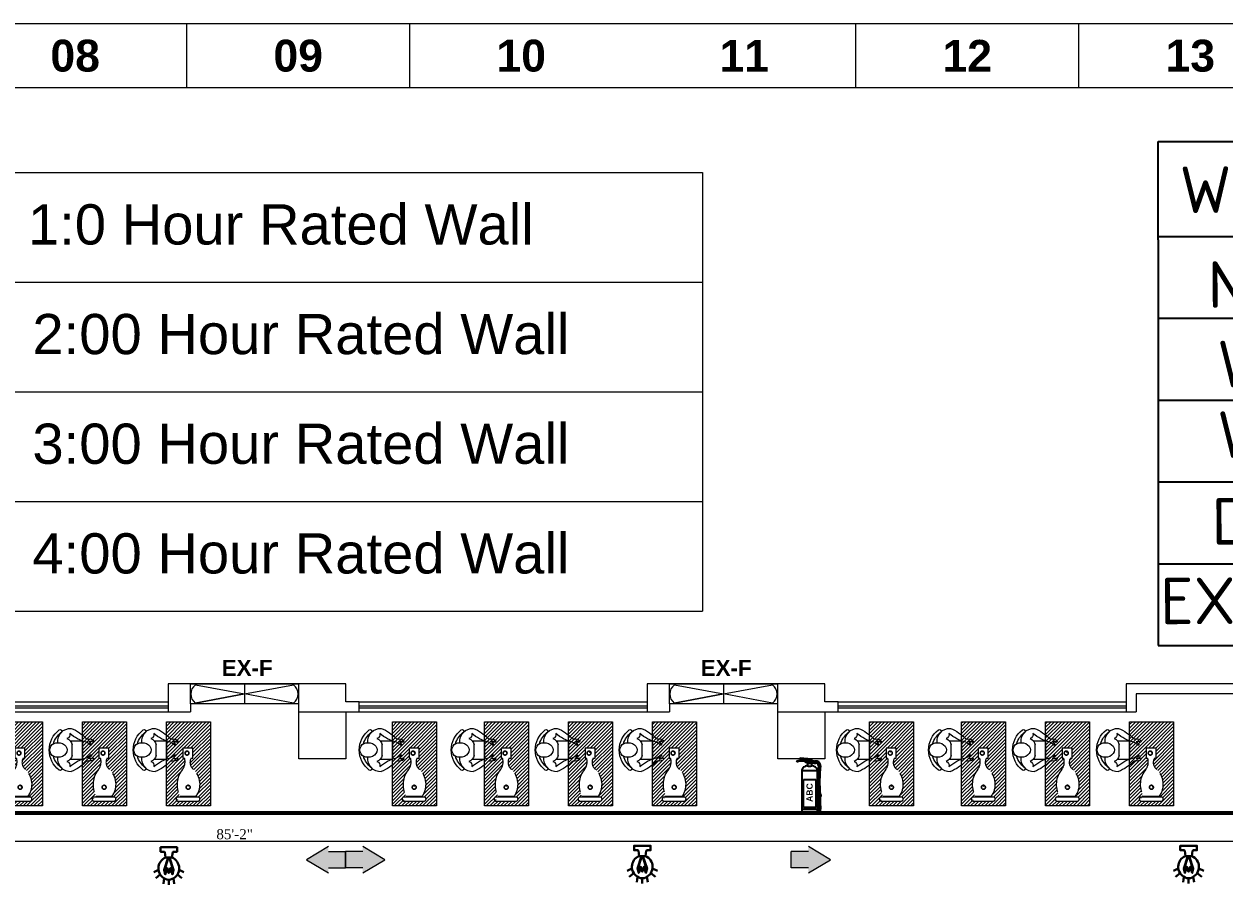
# Model space of a CAD drawing. Header units: inches. Extents: x -250485 to 735580, y -140410 to 288049.
# Drawn here: x 34737 to 35337, y 21775 to 22210 of the extents above; entities that cross this region are included whole.
import ezdxf

# ---------------------------------------------------------------- set-up
doc = ezdxf.new("R2010")
doc.units = ezdxf.units.IN
doc.header["$MEASUREMENT"] = 0
doc.header["$PDMODE"] = 35
doc.linetypes.add('ACAD_ISO02W100', pattern=[15, 12, -3])
doc.layers.get('0').update_dxf_attribs({"lineweight": 0})
doc.layers.get('Defpoints').update_dxf_attribs({"lineweight": 0})
for name, color, linetype, lineweight in [('COLUMN-2', 102, 'Continuous', 0), ('DIM_WORKING', 7, 'Continuous', 0), ('elev-FRONT', 252, 'Continuous', 30), ('Emergency Light', 251, 'Continuous', 15), ('EPTPP7', 6, 'Continuous', 0), ('evacuation plan', 162, 'Continuous', 13), ('FER', 11, 'ACAD_ISO02W100', 0), ('Inline', 7, 'Continuous', 0), ('Layer1', 134, 'Continuous', 0), ('Machine', 222, 'Continuous', 0), ('MAN', 215, 'Continuous', 0), ('Outline', 7, 'Continuous', 0), ('Pipe 150 mm', 1, 'Continuous', 25), ('Scale', 7, 'Continuous', 0), ('Scale_Text', 7, 'Continuous', 0), ('sheet', 7, 'Continuous', 15), ('Stair.', 134, 'Continuous', 9), ('TEX', 7, 'Continuous', 0), ('Titelblk', 7, 'Continuous', 25), ('TITLE', 7, 'Continuous', 20), ('wall', 7, 'Continuous', 0), ('WALL (I)', 7, 'Continuous', 0), ('window', 140, 'Continuous', 0)]:
    doc.layers.add(name, color=color, linetype=linetype, lineweight=lineweight)
for name, color, linetype in [('FIREACC', 30, 'Continuous'), ('legend', 7, 'Continuous'), ('OUTSIDE', 253, 'Continuous')]:
    doc.layers.add(name, color=color, linetype=linetype)
doc.styles.add('isop', font='isocpeur.ttf')
doc.styles.add('legend', font='arial.ttf')
doc.styles.add('REG', font='times.ttf')
doc.styles.get("Standard").update_dxf_attribs({"font": 'arialbd.ttf', "height": 24})
doc.styles.add('Verdana', font='verdana.ttf')
doc.dimstyles.new('Dim-Pres', dxfattribs={"dimtxt": 5.5, "dimasz": 2, "dimexe": 1.5, "dimexo": 1.5, "dimgap": 1, "dimtad": 3, "dimdec": 0, "dimzin": 3, "dimdsep": 46, "dimlunit": 4, "dimtxsty": 'REG', "dimblk": 'point', "dimcen": 2, "dimclrd": 256, "dimclre": 256, "dimclrt": 7, "dimadec": 0, "dimazin": 0, "dimtfac": 0.75, "dimtdec": 0, "dimtmove": 1, "dimatfit": 3, "dimldrblk": 'point', "dimfxl": 0, "dimtolj": 1, "dimtzin": 0, "dimlwd": -1, "dimlwe": -1, "dimarcsym": 1})

# ---------------------------------------------------------------- blocks, each defined once
blk = doc.blocks.new('Z_MACH')
at = {"layer": 'FER'}
for points in [[(2.635598819775623, 8.976013348023118, -0.3807670118471236), (1.519595524458054, 14.63143317654339), (2.419751377858119, 14.63143317654339), (2.419751377858119, 19.59967319317456), (-2.58024862214188, 19.59967319317638), (-2.58024862214188, 14.59967319317456), (-1.830473658313167, 14.59967319317548, -0.2397909630943526), (-2.796096064032099, 8.976013348046761, 0.3111277403841698), (-4.076014254839719, -4.400326806825432), (4.07601425483881, -4.400326806823613, 0.3753429267155414)], [(-1.58024862214188, 17.09967319317548, -1), (0.4197513778581197, 17.09967319317548, -1)], [(1, 0, -1), (-1, 0, -1)], [(4.91975137785721, -4.900326806824523), (-5.080248622141879, -4.900326806824523, 1), (-5.080248622141879, -6.900326806824522), (4.919751377858119, -6.900326806824522, 1)]]:
    blk.add_lwpolyline(points, format="xyb", close=True, dxfattribs=at)
for centre in [(-0.5802486221418804, 17.09967319317548), (0, 0)]:
    blk.add_circle(centre, 1, dxfattribs=at)
blk = doc.blocks.new('A$C0A385B62')
at = {"layer": 'MAN'}
for p, q in [((12.80305191420848, 13.80214196451243), (5.246626955540705, 13.80214196451243)), ((5.246626955540705, 8.742395382917035), (5.246626955540705, 13.80214196451243)), ((12.80305191420848, 8.742395382917035), (12.80305191420848, 13.80214196451243)), ((6.784432283155183, 9.500194757591544), (11.265246586594, 9.500194757591544))]:
    blk.add_line(p, q, dxfattribs=at)
for centre, major_axis, ratio, start_param, end_param in [((16.25948536622672, 2.738926605114556), (12.32887152460413, 12.32887152460411), 0.9999999999998435, 1.534760500018879, 1.981494527452173), ((-10.8353074302031, 19.75662907895139), (12.12609851486674, 12.12609851486672), 0.9999999999981142, -1.50016072850486, -1.035996806125609), ((6.291864998795062, 17.02653517760746), (1.330345823937488, -1.330345823937491), 0.9999999999977816, 3.011755567882602, 4.336791129735035), ((3.521507891495275, 16.15331630651462), (0.7438983915993324, -0.7438983915993334), 0.999999999998362, 0.1201904508699337, 0.9031787789964641), ((5.391966378050707, 18.34442382934912), (0.2134425236567027, 0.2134425236567026), 0.9999999999974256, -0.9903661476277168, 1.743844077507616), ((6.722268590692692, 17.28868438648033), (1.014736198392688, 1.014736198392687), 0.9999999999994011, 1.590736801762065, 2.798432656722235), ((3.039559556335007, 20.8822419551766), (3.420265618158865, 3.420265618158862), 0.9999999999710878, 4.442781796797042, 4.759624155095366), ((8.738014996295531, 14.61653963441176), (2.185140766254475, -2.18514076625448), 0.9999999999983836, 3.016096205032031, 3.635716174250643), ((6.683346309542682, 17.32390668227572), (0.2195165364007317, -0.2195165364007318), 0.9999999999550492, 6.040082380256673, 8.853084092341538), ((11.3663325602065, 17.32390668227572), (0.2195165364007318, 0.2195165364007317), 0.9999999999550492, 0.5716938684278416, 3.384695580512707), ((9.311663873453654, 14.61653963441176), (2.185140766254467, 2.185140766254466), 0.999999999996424, -0.4941235206615008, 0.1254964485580055), ((53.02784726960453, 68.45595026975613), (46.44218521651676, -46.44218521651679), 0.9999999991443549, 4.81195643080859, 4.835193538654237), ((28.88498629995229, 19.75662907895139), (12.12609851483914, 12.12609851483913), 0.9999999999973719, 2.606793132918306, 3.070957055299133), ((12.65771249169847, 18.34442382934912), (0.2134425236567026, -0.2134425236567027), 0.9999999999974256, 1.397748576082175, 4.131958801217509), ((11.32741027905649, 17.28868438648033), (1.014736198392089, 1.014736198392089), 0.9999999999994885, -1.227636329928234, -0.0199404749671928), ((11.75781387095412, 17.02653517760746), (1.330345823936892, 1.33034582393689), 0.9999999999985387, -1.195198476144889, 0.1298370857076663), ((14.52817097825391, 16.15331630651462), (0.7438983915994333, 0.7438983915994326), 0.9999999999981568, 2.23841387459333, 3.021402202719569), ((1.823762386735323, 2.738926605114556), (12.32887152460242, 12.32887152460241), 0.9999999999992137, -0.4106982006575655, 0.0360358267760297), ((5.405420545281231, 8.934852985392807), (3.824465016098026, -3.824465016098032), 0.9999999999988436, 3.892703976422086, 5.607303683974293), ((1.210265428893761, 4.563088716834045), (0.4857340215551655, -0.4857340215551659), 0.9999999999895796, 1.452985512981384, 4.552068611643997), ((2.58651944003577, 6.861145151346589), (1.216868306365082, 1.21686830636508), 0.9999999999942101, -0.4917908428322868, 1.062111035292349), ((7.560825747681518, 5.985419404034928), (2.545234036173748, 2.545234036173744), 0.9999999999964052, 1.002801220004055, 1.96460807070512), ((9.041623876484664, 3.602354411410942), (1.943723e-10, 3.839603214756363), 0.7931162535891396, 4.700072118899566, 7.865365617326588), ((10.48885312206766, 5.985419404034928), (2.545234036164584, 2.545234036164582), 0.9999999999986894, -0.393811743911866, 0.5679951067929987), ((12.64425832446068, 8.934852985392807), (3.824465016096659, 3.824465016096656), 0.999999999998776, 3.823709888529261, 5.53207398434725), ((15.46315942971341, 6.861145151346589), (1.216868306364642, -1.216868306364644), 0.9999999999951636, 2.079481618297084, 3.63338349642168), ((16.87070936117016, 4.575413284820115), (0.4752786104991503, 0.4752786104991493), 0.9999999999965778, -1.432728837689081, 1.708863815900708), ((9.02666349798892, 10.50551949737974), (7.428523004162264, 7.428523004162253), 0.999999999999676, 3.004593134476285, 4.850456469487568), ((9.063361561591591, 10.50550035794413), (6.477965783192783, -6.47796578319279), 0.9999999999952726, 4.573278415513708, 5.207423431160726), ((9.04147259880483, 3.328248395865101), (2.159226453879345, -2.159226453879349), 0.9999999999947417, 3.851468289501696, 7.142929779361948), ((9.02666349798892, 10.50551949737974), (6.477965783163669, -6.477965783163672), 0.9999999999950769, 5.787107780630661, 6.421252796283351)]:
    blk.add_ellipse(centre, major_axis=major_axis, ratio=ratio, start_param=start_param, end_param=end_param, dxfattribs=at)
blk = doc.blocks.new('A$C75144F0B')
at = {"layer": 'Machine'}
h = blk.add_hatch(dxfattribs=at)
h.set_pattern_fill('ANSI31', scale=10, style=0)
h.set_pattern_definition([(45, (-249897.835708, 14135.27177869155), (-0.8838834764831842, 0.8838834764831844), [])])
h.paths.add_polyline_path([(-10.99996225777431, 41.9998558933512), (-10.99996225780341, 7.276000000000001e-12), (10.99996225777431, -7.276000000000001e-12), (10.99996225777431, 41.99985589334391)])
edge = h.paths.add_edge_path(flags=16)
edge.add_line((2.310356294392275, 28.90937547953535), (2.310356294392276, 23.94115250947612))
edge.add_line((2.310356294392276, 23.94115250947612), (1.410203529523911, 23.94115250947613))
edge.add_ellipse((5.143019113518594, 21.73994954412123), major_axis=(-3.064245965878247, 3.06424596587825), ratio=0.9999999999999996, start_angle=14.47258432045427, end_angle=97.8533147654493)
edge.add_ellipse((-4.4077995312534, 10.77337060669698), major_axis=(7.228978715013979, 7.228978715013976), ratio=0.9999999999999998, start_angle=279.9996067642371, end_angle=362.2926833374564, ccw=False)
edge.add_line((3.966613488556296, 4.909457826147889), (-4.185387050616043, 4.90945782614607))
edge.add_ellipse((6.162369177605172, 10.66871193945161), major_axis=(8.373919837815674, 8.37391983781567), ratio=0.9999999999999999, start_angle=94.96954621643971, end_angle=164.0990145078656, ccw=False)
edge.add_ellipse((-7.948604719648397, 22.0464157474947), major_axis=(-4.448357347748903, 4.448357347748906), ratio=0.9999999999999996, start_angle=188.288102217168, end_angle=242.2257346579422)
edge.add_line((-1.939854158769431, 23.90939263508016), (-2.689626550045633, 23.90939263507925))
edge.add_line((-2.689626550045633, 23.90939263507925), (-2.689626550045633, 28.90937547953717))
edge.add_line((-2.689626550045633, 28.90937547953717), (2.310356294392275, 28.90937547953535))
edge = h.paths.add_edge_path(flags=0)
edge.add_ellipse((-0.6896334122704694, 26.40938405730821), major_axis=(0.7071043550249762, 0.707104355024976), ratio=0.9999999999999992, start_angle=315, end_angle=494.9999999999999, ccw=False)
edge.add_ellipse((-0.6896334122704694, 26.40938405730821), major_axis=(-0.707104355024976, 0.7071043550249762), ratio=0.9999999999999988, start_angle=0, end_angle=360)
edge.add_ellipse((-0.6896334122704694, 26.40938405730821), major_axis=(0.7071043550249762, 0.707104355024976), ratio=0.9999999999999992, start_angle=135, end_angle=314.99999999999994, ccw=False)
edge.add_ellipse((-0.6896334122704694, 26.40938405730821), major_axis=(-0.707104355024976, 0.7071043550249762), ratio=0.9999999999999988, start_angle=0, end_angle=360)
edge.add_ellipse((-0.6896334122704694, 26.40938405730821), major_axis=(0.7071043550249762, 0.707104355024976), ratio=0.9999999999999992, start_angle=135, end_angle=314.99999999999994, ccw=False)
edge.add_ellipse((-0.6896334122704694, 26.40938405730821), major_axis=(-0.707104355024976, 0.7071043550249762), ratio=0.9999999999999988, start_angle=0, end_angle=360)
edge.add_ellipse((-0.6896334122704694, 26.40938405730821), major_axis=(0.7071043550249762, 0.707104355024976), ratio=0.9999999999999992, start_angle=135, end_angle=314.99999999999994, ccw=False)
edge.add_ellipse((-0.6896334122704694, 26.40938405730821), major_axis=(-0.707104355024976, 0.7071043550249762), ratio=0.9999999999999988, start_angle=0, end_angle=360)
edge.add_ellipse((-0.6896334122704694, 26.40938405730821), major_axis=(0.7071043550249762, 0.707104355024976), ratio=0.9999999999999992, start_angle=135, end_angle=314.99999999999994, ccw=False)
edge.add_ellipse((-0.6896334122704694, 26.40938405730821), major_axis=(-0.707104355024976, 0.7071043550249762), ratio=0.9999999999999988, start_angle=0, end_angle=360)
edge.add_ellipse((-0.6896334122704694, 26.40938405730821), major_axis=(0.7071043550249762, 0.707104355024976), ratio=0.9999999999999992, start_angle=135, end_angle=314.99999999999994, ccw=False)
edge.add_ellipse((-0.6896334122704694, 26.40938405730821), major_axis=(-0.707104355024976, 0.7071043550249762), ratio=0.9999999999999988, start_angle=0, end_angle=360)
edge.add_ellipse((-0.6896334122704694, 26.40938405730821), major_axis=(0.7071043550249762, 0.707104355024976), ratio=0.9999999999999992, start_angle=315, end_angle=494.9999999999999, ccw=False)
edge.add_ellipse((-0.6896334122704694, 26.40938405730821), major_axis=(-0.707104355024976, 0.7071043550249762), ratio=0.9999999999999988, start_angle=0, end_angle=360)
edge.add_ellipse((-0.6896334122704694, 26.40938405730821), major_axis=(0.7071043550249762, 0.707104355024976), ratio=0.9999999999999992, start_angle=315, end_angle=494.9999999999999, ccw=False)
edge.add_ellipse((-0.6896334122704694, 26.40938405730821), major_axis=(-0.707104355024976, 0.7071043550249762), ratio=0.9999999999999988, start_angle=0, end_angle=360)
edge.add_ellipse((-0.6896334122704694, 26.40938405730821), major_axis=(0.7071043550249762, 0.707104355024976), ratio=0.9999999999999992, start_angle=315, end_angle=494.9999999999999, ccw=False)
edge.add_ellipse((-0.6896334122704694, 26.40938405730821), major_axis=(-0.707104355024976, 0.7071043550249762), ratio=0.9999999999999988, start_angle=0, end_angle=360)
edge.add_ellipse((-0.6896334122704694, 26.40938405730821), major_axis=(0.7071043550249762, 0.707104355024976), ratio=0.9999999999999992, start_angle=315, end_angle=494.9999999999999, ccw=False)
edge.add_ellipse((-0.6896334122704694, 26.40938405730821), major_axis=(-0.707104355024976, 0.7071043550249762), ratio=0.9999999999999988, start_angle=0, end_angle=360)
edge.add_ellipse((-0.6896334122704694, 26.40938405730821), major_axis=(0.7071043550249762, 0.707104355024976), ratio=0.9999999999999992, start_angle=315, end_angle=494.9999999999999, ccw=False)
edge.add_ellipse((-0.6896334122704694, 26.40938405730821), major_axis=(-0.707104355024976, 0.7071043550249762), ratio=0.9999999999999988, start_angle=0, end_angle=360)
edge = h.paths.add_edge_path(flags=0)
edge.add_ellipse((-0.1093867810268421, 9.309769534971565), major_axis=(0.7071043550249762, 0.707104355024976), ratio=0.9999999999999992, start_angle=315, end_angle=494.9999999999999, ccw=False)
edge.add_ellipse((-0.1093867810268421, 9.309769534971565), major_axis=(-0.707104355024976, 0.7071043550249762), ratio=0.9999999999999988, start_angle=0, end_angle=360)
edge.add_ellipse((-0.1093867810268421, 9.309769534971565), major_axis=(0.7071043550249762, 0.707104355024976), ratio=0.9999999999999992, start_angle=135, end_angle=314.99999999999994, ccw=False)
edge.add_ellipse((-0.1093867810268421, 9.309769534971565), major_axis=(-0.707104355024976, 0.7071043550249762), ratio=0.9999999999999988, start_angle=0, end_angle=360)
edge.add_ellipse((-0.1093867810268421, 9.309769534971565), major_axis=(0.7071043550249762, 0.707104355024976), ratio=0.9999999999999992, start_angle=135, end_angle=314.99999999999994, ccw=False)
edge.add_ellipse((-0.1093867810268421, 9.309769534971565), major_axis=(-0.707104355024976, 0.7071043550249762), ratio=0.9999999999999988, start_angle=0, end_angle=360)
edge.add_ellipse((-0.1093867810268421, 9.309769534971565), major_axis=(0.7071043550249762, 0.707104355024976), ratio=0.9999999999999992, start_angle=135, end_angle=314.99999999999994, ccw=False)
edge.add_ellipse((-0.1093867810268421, 9.309769534971565), major_axis=(-0.707104355024976, 0.7071043550249762), ratio=0.9999999999999988, start_angle=0, end_angle=360)
edge.add_ellipse((-0.1093867810268421, 9.309769534971565), major_axis=(0.7071043550249762, 0.707104355024976), ratio=0.9999999999999992, start_angle=135, end_angle=314.99999999999994, ccw=False)
edge.add_ellipse((-0.1093867810268421, 9.309769534971565), major_axis=(-0.707104355024976, 0.7071043550249762), ratio=0.9999999999999988, start_angle=0, end_angle=360)
edge.add_ellipse((-0.1093867810268421, 9.309769534971565), major_axis=(0.7071043550249762, 0.707104355024976), ratio=0.9999999999999992, start_angle=135, end_angle=314.99999999999994, ccw=False)
edge.add_ellipse((-0.1093867810268421, 9.309769534971565), major_axis=(-0.707104355024976, 0.7071043550249762), ratio=0.9999999999999988, start_angle=0, end_angle=360)
edge.add_ellipse((-0.1093867810268421, 9.309769534971565), major_axis=(0.7071043550249762, 0.707104355024976), ratio=0.9999999999999992, start_angle=315, end_angle=494.9999999999999, ccw=False)
edge.add_ellipse((-0.1093867810268421, 9.309769534971565), major_axis=(-0.707104355024976, 0.7071043550249762), ratio=0.9999999999999988, start_angle=0, end_angle=360)
edge.add_ellipse((-0.1093867810268421, 9.309769534971565), major_axis=(0.7071043550249762, 0.707104355024976), ratio=0.9999999999999992, start_angle=315, end_angle=494.9999999999999, ccw=False)
edge.add_ellipse((-0.1093867810268421, 9.309769534971565), major_axis=(-0.707104355024976, 0.7071043550249762), ratio=0.9999999999999988, start_angle=0, end_angle=360)
edge.add_ellipse((-0.1093867810268421, 9.309769534971565), major_axis=(0.7071043550249762, 0.707104355024976), ratio=0.9999999999999992, start_angle=315, end_angle=494.9999999999999, ccw=False)
edge.add_ellipse((-0.1093867810268421, 9.309769534971565), major_axis=(-0.707104355024976, 0.7071043550249762), ratio=0.9999999999999988, start_angle=0, end_angle=360)
edge.add_ellipse((-0.1093867810268421, 9.309769534971565), major_axis=(0.7071043550249762, 0.707104355024976), ratio=0.9999999999999992, start_angle=315, end_angle=494.9999999999999, ccw=False)
edge.add_ellipse((-0.1093867810268421, 9.309769534971565), major_axis=(-0.707104355024976, 0.7071043550249762), ratio=0.9999999999999988, start_angle=0, end_angle=360)
edge.add_ellipse((-0.1093867810268421, 9.309769534971565), major_axis=(0.7071043550249762, 0.707104355024976), ratio=0.9999999999999992, start_angle=315, end_angle=494.9999999999999, ccw=False)
edge.add_ellipse((-0.1093867810268421, 9.309769534971565), major_axis=(-0.707104355024976, 0.7071043550249762), ratio=0.9999999999999988, start_angle=0, end_angle=360)
edge = h.paths.add_edge_path(flags=16)
edge.add_ellipse((4.810347716610776, 3.409462972810154), major_axis=(0.707104355024976, 0.7071043550249759), ratio=0.9999999999999998, start_angle=225.0000000000261, end_angle=405.00000000002603, ccw=False)
edge.add_line((4.810347716604446, 2.409466403918926), (-5.555642120173567, 2.409466403918941))
edge.add_ellipse((-5.189617972264586, 3.409462972810154), major_axis=(-0.707104355024976, 0.7071043550249762), ratio=0.9999999999999988, start_angle=-45.000000000000114, end_angle=135, ccw=False)
edge.add_line((-5.189617972257788, 4.409459541701377), (5.176371864519468, 4.409459541701373))
at = {"layer": 'Machine', "color": 7}
blk.add_lwpolyline([(10.99996225777431, -7.276000000000001e-12), (-10.99996225780341, 7.276000000000001e-12), (-10.99996225777431, 41.9998558933512), (10.99996225777431, 41.99985589334391)], close=True, dxfattribs=at)
at = {"layer": 'FER', "color": 7, "xscale": 0.9999965688875818, "yscale": 0.9999965688912196, "zscale": 0.9999965688893389}
blk.add_blockref('Z_MACH', (-0.1093867810268421, 9.309769534971565), dxfattribs=at)
at = {"layer": 'wall', "color": 7, "xscale": -1.199999999999999, "yscale": 1.199999999999999, "zscale": 1.199999999999999, "rotation": 270}
blk.add_blockref('A$C0A385B62', (-27.5625326151785, 17.10684351189957), dxfattribs=at)
blk = doc.blocks.new('hfev')
at = {"layer": 'evacuation plan'}
h = blk.add_hatch(color=60, dxfattribs=at)
h.dxf.hatch_style = 1
h.paths.add_polyline_path([(40299.06013279775, 13041.13714451433), (40287.1843532685, 13021.1588123658), (40310.935912327, 13021.1588123658)])
h.paths.add_polyline_path([(40306.54383744636, 13021.1588123658), (40291.57642814914, 13021.1588123658), (40291.57642814914, 13005.53081568079), (40306.54383744636, 13005.53081568079)])
at = {"layer": 'evacuation plan', "color": 9, "true_color": 0xafd9aa}
for p, q in [((40287.1843532685, 13021.1588123658), (40299.06013279775, 13041.13714451433)), ((40299.06013279775, 13041.13714451433), (40310.935912327, 13021.1588123658)), ((40291.57642814914, 13021.1588123658), (40291.57642814914, 13005.53081568079)), ((40306.54383744636, 13021.1588123658), (40306.54383744636, 13005.53081568079)), ((40291.57642814914, 13005.53081568079), (40306.54383744636, 13005.53081568079))]:
    blk.add_line(p, q, dxfattribs=at)
blk = doc.blocks.new('A$C16DB04AD')
at = {"layer": 'Emergency Light', "color": 154, "lineweight": 30}
for p, q in [((-6.537825528983376, -14.3932823043433), (-9.586205916086328, -15.97797261748929)), ((6.53782552893972, -14.3932823043433), (9.58620591602812, -15.97797261748929)), ((-5.430884954985231, -17.39914926863275), (-8.325307155027986, -19.7678718053503)), ((-2.947855078673456, -19.77826723671751), (-3.460393636632944, -23.21708098362433)), ((-2.91038304567337e-11, -20.70360844238894), (-2.91038304567337e-11, -24)), ((2.9478550786298, -19.77826723671751), (3.460393636589288, -23.21708098362433)), ((5.430884954927024, -17.39914926863275), (8.32530715498433, -19.7678718053503))]:
    blk.add_line(p, q, dxfattribs=at)
blk.add_lwpolyline([(-1.99680266190262, -6.567560826137196), (-2.489697232274921, -3.279178763215896, 0.3712780056704896), (-2.944603238065611, -2.887376694125123), (-5.249217542688712, -2.887376694125123), (-5.249217542688712, 0), (5.249217542688712, 0), (5.249217542688712, -2.887376694125123), (2.944603238065611, -2.887376694125123, 0.3712780056704896), (2.489697232274921, -3.279178763215896), (1.99680266190262, -6.567560826137196)], format="xyb", dxfattribs=at)
at = {"layer": 'Emergency Light', "color": 1, "lineweight": 30}
blk.add_lwpolyline([(-0.4329040910961339, -6.573705076996703), (-3.010552231469774, -14.48153607931454), (-2.28318827264593, -17.27446631714702), (-1.096346872873255, -13.9076215242967), (0, -16.50271311466349), (1.096346872873255, -13.9076215242967), (2.283188272660482, -17.27446631714702), (3.010552231469774, -14.48153607931454), (0.4273372012394248, -6.573705076996703)], dxfattribs=at)
blk.add_lwpolyline([(0.4273372012394248, -7.282025628781412, 0.6903614861504281), (-0.4329040910961339, -7.282025628781412), (-2.747414040059084, -14.4957025636686), (-2.247088542950223, -16.41685110662365), (-1.117494048405206, -13.21240496687824), (0, -15.85755266516935), (1.117494048405206, -13.21240496687824), (2.247088542950223, -16.41685110662365), (2.747414040073636, -14.4957025636686), (0.4273372012394248, -7.282025628781412)], format="xyb", dxfattribs=at)
at = {"layer": 'Emergency Light', "color": 154, "lineweight": 30}
blk.add_lwpolyline([(-2.021739374991739, -6.577722929127049), (1.99680266190262, -6.567560826137196)], dxfattribs=at)
for centre, radius, start, end in [((0.7757337109651417, -13.40674541570479), 7.379797001880024, 112.0671366794404, 245.9766584055333), ((-0.7757337109651417, -13.40674541570479), 7.379797001880024, 294.0233415944667, 67.93286331978692), ((-2.91038304567337e-11, -15.96131014602724), 4.742298296318141, 241.9689034068913, 298.0310965931087)]:
    blk.add_arc(centre, radius, start, end, dxfattribs=at)
blk = doc.blocks.new('*U196')
at = {"layer": 'OUTSIDE', "linetype": 'Continuous'}
for points in [[(-100.1206953372707, 481.7628959296997), (-104.2268043597201, 460.2083003522725), (-78.87537294127681, 477.6231871184652)], [(-78.87537294127681, 477.6231871184652), (-104.2268043597201, 460.2083003522725), (-84.3459288340114, 462.3879306721428)], [(-85.32244999257654, 497.9639038159056), (-100.1206953372707, 481.7628959296997), (-46.58240458666305, 485.7524235246261)], [(-46.58240458666305, 485.7524235246261), (-100.1206953372707, 481.7628959296997), (-63.99665396971764, 484.0000000000001)], [(-63.99665396971764, 484.0000000000001), (-100.1206953372707, 481.7628959296997), (-78.87537294127681, 477.6231871184652)], [(-64.2268043597207, 504.0000000000002), (-85.32244999257654, 497.9639038159056), (-52.38917803358263, 503.4320951673892)], [(-52.38917803358263, 503.4320951673892), (-85.32244999257654, 497.9639038159056), (-46.5824045866631, 502.2475764753741)], [(-43.17033814828281, 502.2475764753741), (-85.32244999257654, 497.9639038159056), (-43.17033814828284, 485.7524235246261)], [(-85.32244999257654, 497.9639038159056), (-43.17033814828281, 502.2475764753741), (-46.5824045866631, 502.2475764753741)], [(-85.32244999257654, 497.9639038159056), (-46.58240458666305, 485.7524235246261), (-43.17033814828284, 485.7524235246261)], [(-52.38917803358263, 503.4320951673892), (-58.28826156381679, 504.0000000000002), (-64.2268043597207, 504.0000000000002)], [(-46.58240458666305, 485.7524235246261), (-63.99665396971764, 484.0000000000001), (-52.38917803358237, 484.5679048326111)], [(-52.38917803358237, 484.5679048326111), (-63.99665396971764, 484.0000000000001), (-58.28826156381629, 484.0000000000001)], [(-84.3459288340114, 462.3879306721428), (-104.2268043597201, 460.2083003522725), (-76.57034182775351, 321.2396900399291)], [(-104.2268043597201, 460.2083003522725), (-96.56989949402782, 320.1477179046095), (-76.57034182775351, 321.2396900399291)], [(-96.56989949402782, 320.1477179046095), (-102.4190117199102, 179.9999999999999), (-82.45553887509163, 180.0000000000001)], [(-76.57034182775351, 321.2396900399291), (-96.56989949402782, 320.1477179046095), (-82.45553887509163, 180.0000000000001)], [(-82.00619228560907, 159.9999999999999), (-102.8155253513701, 110.9931713836371), (-82.81042058501453, 110.993239492646)], [(-102.0072558220318, 160.0000000000015), (-102.8155253513701, 110.9931713836371), (-82.00619228560907, 159.9999999999999)], [(-102.8155253513701, 110.9931713836371), (-104.2268043597216, 61.99999999999989), (-84.21464371495358, 61.9999999999996)], [(-82.81042058501453, 110.993239492646), (-102.8155253513701, 110.9931713836371), (-84.21464371495358, 61.9999999999996)]]:
    blk.add_solid(points, dxfattribs=at)
blk = doc.blocks.new('*U195')
at = {"layer": 'OUTSIDE', "linetype": 'Continuous'}
for points in [[(-0.01933780452461054, 488.2986923115643), (-0.6676855718015552, 487.22540144927), (0.8515238589932892, 485.5167181619744)], [(-0.6676855718015552, 487.22540144927), (-0.2930877463059368, 486.0287458716072), (0.8515238589932892, 485.5167181619744)], [(0.3705905884929734, 499.8847790795911), (-0.01933780452461054, 488.2986923115643), (0.8515238589932892, 485.5167181619744)], [(0.8016827369949056, 499.8863108925835), (0.3705905884929734, 499.8847790795911), (0.8515238589932892, 485.5167181619744)], [(0.8515238589933176, 499.8864879945756), (0.8016827369949056, 499.8863108925835), (0.8515238589932892, 485.5167181619744)], [(1.232774885496724, 499.887842705576), (0.8515238589932892, 499.8864879945755), (1.705030789482493, 488.3048195635341)], [(0.8515238589932892, 499.8864879945755), (0.8515238589932893, 485.5167181619744), (1.705030789482493, 488.3048195635341)], [(1.705030789482493, 488.3048195635341), (0.8515238589932893, 485.5167181619744), (2.361092402477108, 487.2353573389602)], [(2.361092402477108, 487.2353573389602), (0.8515238589932893, 485.5167181619744), (1.993833588939787, 486.0356543533363)]]:
    blk.add_solid(points, dxfattribs=at)
blk = doc.blocks.new('ABC')
at = {"layer": 'FIREACC', "color": 11}
for p, q in [((-39151.59330838572, 31714.07389078449), (-39192.83654238311, 31719.86328388503)), ((-39100.52578184658, 31717.15782071524), (-39188.55683564542, 31723.56248788581)), ((-39133.80194438846, 31707.71352517192), (-39153.75372855439, 31706.65041443913)), ((-39135.74667292433, 31711.84946769456), (-39151.10331809489, 31714.00510989283)), ((-39133.68662152249, 31709.2986182217), (-39133.90656208075, 31706.27557290161)), ((-39100.52578184658, 31717.15782071524), (-39101.6867873204, 31701.19999923831)), ((-39154.19204668295, 31706.62705909893), (-39205.39162367093, 31703.89894118438)), ((-39153.33766387971, 31701.06069362111), (-39199.99731500426, 31699.52258059529)), ((-39175.49999776351, 31633.63535397852), (-39175.49999776351, 31300.61219740356)), ((-39127.25061941716, 31701.92064053296), (-39152.87694111628, 31701.07588112609)), ((-39099.49999776351, 31681.99999923831), (-39131.49999776351, 31681.99999923831)), ((-39131.49999776351, 31681.99999923831), (-39131.49999776351, 31665.99999923831)), ((-39126.79038690428, 31703.95205118143), (-39131.38394007014, 31703.70488870714)), ((-39100.2999977635, 31685.19999923831), (-39130.69999776351, 31685.19999923831)), ((-39130.69999776351, 31683.59999923831), (-39130.69999776351, 31681.99999923831)), ((-39100.2999977635, 31683.59999923831), (-39130.69999776351, 31683.59999923831)), ((-39129.36409206852, 31697.77945797917), (-39129.36409206853, 31701.19999923831)), ((-39129.36409206853, 31701.19999923831), (-39127.49562114671, 31701.19999923831)), ((-39129.36409206851, 31685.19999923829), (-39129.36409206852, 31697.07160677174)), ((-39127.03093799377, 31701.19999923831), (-39101.63590345851, 31701.19999923831)), ((-39105.90631603972, 31702.62424525912), (-39126.78989665373, 31701.93582803794)), ((-39105.9199006103, 31705.07501653001), (-39126.3459453066, 31703.97596497561)), ((-39106.03591806874, 31703.4803764256), (-39105.9199006103, 31705.07501653001)), ((-39102.22970825036, 31701.23949925229), (-39101.80010336092, 31707.14434491057)), ((-39101.63590345851, 31685.19999923831), (-39101.63590345851, 31701.19999923831)), ((-39100.2999977635, 31683.59999923831), (-39100.2999977635, 31681.99999923831)), ((-39099.49999776351, 31681.99999923831), (-39099.49999776351, 31665.99999923831)), ((-39055.49999776351, 31633.63535397852), (-39055.49999776351, 31300.61219740356)), ((-39128.75905149752, 31305.56047166483), (-39163.58056194439, 31305.56047166483)), ((-39102.24094402949, 31305.56047166483), (-39066.54083429548, 31305.56047166483))]:
    blk.add_line(p, q, dxfattribs=at)
for centre, radius in [((-39115.49999776351, 31693.19999923831), 8), ((-39115.49999776351, 31693.19999923831), 7.106572239385105), ((-39104.08230125732, 31703.33824174794), 0.8183474088935362)]:
    blk.add_circle(centre, radius, dxfattribs=at)
for centre, radius, start, end in [((-39188.84708701387, 31719.57303251658), 4, 85.83879822598405, 175.8387982264182), ((-39136.08029474403, 31709.47276904277), 2.4, 355.8387982264182, 82.00948928665606), ((-39201.91634147874, 31687.65097629961), 16.61547318652746, 102.0730947543689, 158.0786530559907), ((-39195.23302483872, 31655.61933604848), 44.16099345032107, 96.1933851022913, 120.0253941634977), ((-39149.40305505631, 31630.6111380338), 26.27158732819595, 119.5310539367202, 173.3898249423017), ((-39115.00431215687, 31581.13651165689), 86.4518314908062, 100.9999314663238, 123.2079516583439), ((-39131.51288885922, 31706.10142208053), 2.4, 175.8387982264182, 273.0799086225262), ((-39130.69999776351, 31684.39999923831), 0.8, 90, 270), ((-39104.08230125732, 31703.33824174794), 1.958780465609198, 175.8387982264182, 355.8387982264182), ((-39100.2999977635, 31684.39999923831), 0.8, 270, 90), ((-39115.99568337014, 31581.13651165689), 86.4518314908062, 56.7920483416561, 79.00006853367618), ((-39081.59694047071, 31630.6111380338), 26.27158732819595, 6.610175057698353, 60.46894606327978), ((-39171.32065762873, 31302.30766942699), 4.510156243896425, 202.0813790075031, 252.7663303763403), ((-39172.8753083378, 31302.41838571994), 4.445897769216369, 276.3773104451917, 340.9867885308898), ((-39160.01138328415, 31298.31903500475), 9.057213808747582, 135.2683196029056, 162.981042479239), ((-39164.01986158796, 31301.84476212091), 3.741588110906651, 83.25735356914021, 130.4173600919357), ((-39128.35648090833, 31298.78422512367), 6.788194182984941, 39.64174419386384, 93.39989353926579), ((-39115.84060730711, 31305.73914202869), 7.746634494490161, 199.8005553778552, 272.5200340672729), ((-39115.15938821991, 31305.73914202869), 7.746634494490161, 267.4799659327271, 340.1994446221448), ((-39102.64351461869, 31298.78422512367), 6.788194182984941, 86.60010646156651, 140.3582558061362), ((-39066.98013393905, 31301.84476212091), 3.741588110906651, 49.58263990806434, 96.74264643085979), ((-39070.98861224287, 31298.31903500475), 9.057213808747582, 17.018957520761, 44.7316803970944), ((-39058.12468718922, 31302.41838571994), 4.445897769216369, 199.0132114691102, 263.6226895548083), ((-39059.67933789828, 31302.30766942699), 4.510156243896425, 287.2336696236597, 337.9186209924969)]:
    blk.add_arc(centre, radius, start, end, dxfattribs=at)
at = {"layer": 'OUTSIDE', "color": 11}
for p, q in [((-39055.49999776351, 31625.99999923831), (-39175.49999776351, 31625.99999923831)), ((-39125.07811603921, 31706.35922440747), (-39126.91364298496, 31706.35922440747)), ((-39126.91364298496, 31705.67390555312), (-39125.07811603921, 31705.67390555312)), ((-39118.39181442143, 31695.00113498025), (-39120.29253031546, 31696.18497466893)), ((-39116.16978314581, 31689.43836007474), (-39118.23630685492, 31699.75865623116)), ((-39115.80499858471, 31697.91027340277), (-39116.1828033079, 31688.64385488913)), ((-39115.80499858471, 31697.91027340277), (-39115.46012486591, 31697.90904795237)), ((-39115.80499858471, 31697.91027340277), (-39115.46012486591, 31697.90904795237)), ((-39115.11525114711, 31697.90782250198), (-39115.46012486591, 31697.90904795237)), ((-39115.11525114711, 31697.90782250198), (-39114.80330843269, 31688.63895308756)), ((-39114.8302123812, 31689.43836007474), (-39112.76368867209, 31699.75865623116)), ((-39112.60818110558, 31695.00113498025), (-39110.70746521156, 31696.18497466893)), ((-39101.6867873204, 31701.19999923831), (-39102.22970825036, 31701.23949925229)), ((-39096.28250815769, 31699.4765599996), (-39101.63590345851, 31699.4765599996)), ((-39096.28250815769, 31695.46109384596), (-39101.63590345851, 31695.46109384596)), ((-39096.28250815769, 31690.93890463065), (-39101.63590345851, 31690.93890463065)), ((-39096.28250815769, 31686.92343847701), (-39101.63590345851, 31686.92343847701)), ((-39096.28250815769, 31699.4765599996), (-39096.28250815769, 31686.92343847701)), ((-39080.39707517143, 31698.87539422942), (-39091.96413105998, 31698.87539422942)), ((-39080.28250815769, 31697.7504390045), (-39091.96413105998, 31697.7504390045)), ((-39080.28250815769, 31688.64955947212), (-39091.96413105998, 31688.64955947212)), ((-39080.39707517143, 31687.5246042472), (-39091.96413105998, 31687.5246042472)), ((-39080.28250815769, 31701.19999923831), (-39091.66997563591, 31701.19999923831)), ((-39080.28250815769, 31685.19999923831), (-39091.66997563591, 31685.19999923831)), ((-39080.28250815769, 31701.19999923831), (-39080.28250815769, 31685.19999923831)), ((-39080.21129125111, 31686.60193805801), (-39077.55285500699, 31686.60193805801)), ((-39063.43733518854, 31685.19999923831), (-39068.18816942526, 31685.19999923831)), ((-39055.49999776351, 31325.99999923831), (-39175.49999776351, 31325.99999923831)), ((-39058.34311677516, 31297.99999923831), (-39172.65687875186, 31297.99999923831))]:
    blk.add_line(p, q, dxfattribs=at)
at = {"layer": 'OUTSIDE', "color": 1}
for p, q in [((-39080.21129125111, 31699.79806041861), (-39077.55285500699, 31699.79806041861)), ((-39063.43733518854, 31701.19999923831), (-39068.18816942526, 31701.19999923831)), ((-39163.49999776351, 31341.83166190606), (-39163.49999776351, 31557.83166190606)), ((-39163.49999776351, 31557.83166190606), (-39067.49999776351, 31557.83166190606)), ((-39067.49999776351, 31557.83166190606), (-39067.49999776351, 31341.83166190606)), ((-39055.49999776351, 31441.99999923831), (-39027.49999776351, 31441.99999923831)), ((-39049.50277595613, 31441.99999923831), (-39049.50277595613, 31425.99999923831)), ((-39029.57572400343, 31441.99999923831), (-39029.57572400343, 31425.99999923831)), ((-39027.49999776351, 31441.99999923831), (-39027.49999776351, 31425.99999923831)), ((-39067.49999776351, 31341.83166190606), (-39163.49999776351, 31341.83166190606)), ((-39055.49999776351, 31425.99999923831), (-39027.49999776351, 31425.99999923831)), ((-39049.03733518854, 31347.59999923831), (-39049.03733518854, 31345.99999923831)), ((-39049.03733518854, 31347.59999923831), (-39029.83733518854, 31347.59999923831)), ((-39048.55432335446, 31345.99999923831), (-39049.03733518854, 31345.99999923831)), ((-39049.03733518854, 31345.99999923831), (-39049.03733518854, 31328.03787390718)), ((-39048.55432335446, 31345.90454361033), (-39048.55432335446, 31328.03787390718)), ((-39043.31449978267, 31345.99999923831), (-39045.71449978267, 31345.99999923831)), ((-39045.71449978267, 31345.90454361033), (-39045.71449978267, 31328.03787390718)), ((-39043.31449978267, 31345.90454361033), (-39043.31449978267, 31328.03787390718)), ((-39040.63733518853, 31325.99999923831), (-39040.63733518853, 31345.99999923831)), ((-39040.63733518853, 31325.99999923831), (-39040.63733518853, 31345.99999923831)), ((-39040.63733518853, 31345.99999923831), (-39038.23733518853, 31345.99999923831)), ((-39038.23733518853, 31325.99999923831), (-39038.23733518853, 31345.99999923831)), ((-39035.5601705944, 31345.99999923831), (-39033.1601705944, 31345.99999923831)), ((-39035.5601705944, 31345.90454361033), (-39035.5601705944, 31328.03787390718)), ((-39033.1601705944, 31345.90454361033), (-39033.1601705944, 31328.03787390718)), ((-39030.32034702261, 31345.99999923831), (-39029.83733518854, 31345.99999923831)), ((-39030.32034702261, 31345.90454361033), (-39030.32034702261, 31328.03787390718)), ((-39029.83733518854, 31347.59999923831), (-39029.83733518854, 31345.99999923831)), ((-39029.83733518854, 31345.99999923831), (-39029.83733518854, 31328.03787390718)), ((-39047.43733518854, 31325.99999923831), (-39031.43733518854, 31325.99999923831)), ((-39046.23589596288, 31324.95759741132), (-39046.23589596288, 31325.99999923831)), ((-39032.6387744142, 31324.95759741132), (-39046.23589596288, 31324.95759741132)), ((-39045.72192282641, 31324.95759741132), (-39045.72192282641, 31313.99999923831)), ((-39033.15274755066, 31324.14891093996), (-39045.72192282641, 31324.14891093996)), ((-39045.72192282641, 31313.99999923831), (-39033.15274755066, 31313.99999923831)), ((-39033.15274755066, 31324.95759741132), (-39033.15274755066, 31313.99999923831)), ((-39032.6387744142, 31324.95759741132), (-39032.6387744142, 31325.99999923831))]:
    blk.add_line(p, q, dxfattribs=at)
at = {"layer": 'OUTSIDE', "color": 11}
for centre, radius, start, end in [((-39140.20968787685, 31705.92446233152), 14.00000000000002, 1.779574111614461, 358.9745276856144), ((-39140.20968787685, 31705.92446233152), 13.56348201375549, 1.836866051761991, 358.9415208775528), ((-39118.01240389479, 31687.91048400103), 25.72906004705709, 238.384496914244, 275.6037811539796), ((-39126.91364298496, 31706.01656498029), 0.3426594271722024, 90, 270), ((-39125.07811603921, 31706.01656498029), 0.3426594271722024, 270, 90), ((-39115.49999776351, 31693.19999923831), 5.646100121581375, 115.6307568330536, 148.083746106334), ((-39115.49999776351, 31693.19999923831), 3.406859777564114, 125.5002848650492, 148.083746106334), ((-39115.49663495692, 31687.63415561575), 1.220786479507285, 124.1991240133483, 55.39369598900733), ((-39113.42881285848, 31689.82073157077), 27.59418740975647, 265.6954026968052, 300.3163192341918), ((-39115.49999776351, 31693.19999923831), 3.406859777564114, 31.91625389366603, 54.49971513495079), ((-39115.49999776351, 31693.19999923831), 5.646100121581375, 31.91625389366603, 64.36924316694646), ((-39091.51548629448, 31693.75242791676), 7.44917348074163, 91.18834954247889, 129.7873234350234), ((-39091.51548629448, 31692.64757055986), 7.449173480741412, 230.2126765649766, 268.8116504575211), ((-39089.6000277299, 31693.19999923831), 5.127912501300102, 117.45336272377, 242.5466372762301), ((-39091.89544105298, 31700.85419749495), 1.97999512139738, 181.0473647480879, 268.0118954183694), ((-39091.89544105298, 31685.54580098166), 1.97999512139738, 91.98810458163064, 178.9526352519122), ((-39066.23533879148, 31730.22266944483), 45.06500171984693, 255.4551605128194, 267.5163875206698), ((-39063.52483632067, 31668.98875281839), 32.21136526713467, 354.9737380662306, 89.84435767661657), ((-39063.52939534454, 31668.97774636115), 16.22251409254758, 356.2273493750603, 89.6748539295784), ((-37883.35792403253, 31547.15804894139), 1170.230801470604, 174.0772933995791, 185.1556076093057)]:
    blk.add_arc(centre, radius, start, end, dxfattribs=at)
at = {"layer": 'OUTSIDE', "color": 1}
for centre, radius, start, end in [((-39066.23533879148, 31656.17732903178), 45.06500171984693, 92.48361247933018, 104.5448394871806), ((-37872.16963396689, 31546.59951943149), 1165.417478546644, 174.111323128172, 185.1493879122908), ((-35847.08952769632, 31458.9406632985), 3202.29372509093, 180.5893882551241, 181.9925205818197), ((-35847.08952769632, 31458.9406632985), 3186.29372509093, 180.5923479784195, 182.0025301060141), ((-39046.13728077352, 31328.66775586244), 2.967670279460564, 192.254120911816, 244.0190433603399), ((-39045.65426893945, 31328.66775586244), 2.967670279460564, 192.254120911816, 244.0190433603399), ((-39042.81444536767, 31328.66775586244), 2.967670279460564, 192.254120911816, 244.0190433603399), ((-39040.41444536766, 31328.66775586244), 2.967670279460564, 192.254120911816, 244.0190433603399), ((-39038.46022500941, 31328.66775586244), 2.967670279460564, 295.9809566396602, 347.745879088184), ((-39036.06022500941, 31328.66775586244), 2.967670279460564, 295.9809566396602, 347.745879088184), ((-39033.22040143763, 31328.66775586244), 2.967670279460564, 295.9809566396602, 347.745879088184), ((-39032.73738960355, 31328.66775586244), 2.967670279460564, 295.9809566396602, 347.745879088184)]:
    blk.add_arc(centre, radius, start, end, dxfattribs=at)
at = {"layer": 'OUTSIDE', "color": 11, "linetype": 'Continuous', "xscale": -0.8000000000029104, "yscale": 0.7999999999992724, "zscale": 0.7999999999999443}
blk.add_blockref('*U195', (-39114.81877867632, 31297.99999923831), dxfattribs=at)
at = {"layer": 'OUTSIDE', "color": 1, "linetype": 'Continuous', "xscale": -0.8000000000029104, "yscale": 0.7999999999992724, "zscale": 0.7999999999999443}
blk.add_blockref('*U196', (-39114.81877867632, 31297.99999923831), dxfattribs=at)
at = {"layer": 'sheet', "color": 5, "insert": (-39091, 31384.5), "char_height": 48, "width": 165, "attachment_point": 7, "rotation": 90.00000000000001}
blk.add_mtext('{\\C6;ABC}', dxfattribs=at)
blk = doc.blocks.new('PAGE')
at = {"layer": 'Inline', "color": 252, "lineweight": 15}
blk.add_lwpolyline([(178051640.6285096, 22656441.10754292), (178051640.6285096, 22657235.78731616), (178050505.3636819, 22657235.78731616), (178050505.3636819, 22656441.10754292)], close=True, dxfattribs=at)
at = {"layer": 'Outline', "color": 252, "lineweight": 15}
blk.add_line((178051662.5739135, 22657252.6570104), (178050483.4182824, 22657252.6570104), dxfattribs=at)
at = {"layer": 'Scale', "color": 252, "lineweight": 9}
for p, q in [((178050955.0010163, 22657235.78731616), (178050955.0010163, 22657252.6570104)), ((178051013.9985582, 22657235.78731616), (178051013.9985582, 22657252.6570104)), ((178051131.9936377, 22657235.78731616), (178051131.9936377, 22657252.6570104)), ((178051190.9911755, 22657235.78731616), (178051190.9911755, 22657252.6570104))]:
    blk.add_line(p, q, dxfattribs=at)
at = {"layer": 'Scale_Text', "color": 252, "lineweight": 13, "char_height": 8.434847364326462, "width": 2.510210575623554, "attachment_point": 5}
for s, insert in [('08', (178050925.5022496, 22657244.22216355)), ('09', (178050984.499787, 22657244.22216355)), ('10', (178051043.4973251, 22657244.22216355)), ('11', (178051102.4948667, 22657244.22216355)), ('12', (178051161.4924086, 22657244.22216355)), ('13', (178051220.4899505, 22657244.22216355))]:
    blk.add_mtext(s, dxfattribs=dict(at, insert=insert))
blk = doc.blocks.new('Title')
at = {"layer": 'Titelblk', "color": 3, "linetype": 'Continuous', "lineweight": 0, "xscale": 3.014611567961765, "yscale": 3.014611567959946, "zscale": 3.014611567966516}
blk.add_blockref('PAGE', (-536855255.8332108, -68388223.95801476), dxfattribs=at)
blk = doc.blocks.new('RGD')
at = {"layer": 'elev-FRONT', "linetype": 'ByBlock', "lineweight": -2}
for p, q in [((-267170.857533223, 132486.3954172759), (-267170.857533223, 132507.542865096)), ((-267170.857533223, 132507.542865096), (-266991.7536432896, 132507.542865096)), ((-266991.7536432896, 132507.542865096), (-266991.7536432895, 132399.3213631711)), ((-267170.857533223, 132487.1526707663), (-266991.7536432896, 132487.1526707663)), ((-267170.857533223, 132486.3954172759), (-267170.857533223, 132399.3213631711)), ((-267105.4488110848, 132487.1526707663), (-267105.4488110848, 132399.3213631711)), ((-267170.857533223, 132469.5864092472), (-266991.7536432896, 132469.5864092472)), ((-267170.857533223, 132452.0201477282), (-266991.7536432896, 132452.0201477282)), ((-267170.857533223, 132434.4538862092), (-266991.7536432896, 132434.4538862092)), ((-267170.857533223, 132416.8876246901), (-266991.7536432896, 132416.8876246901)), ((-267170.857533223, 132399.3213631711), (-266991.7536432896, 132399.3213631711))]:
    blk.add_line(p, q, dxfattribs=at)
at = {"layer": 'Stair.', "char_height": 10, "attachment_point": 1, "rotation": 0.4026935309093121, "style": 'isop'}
for s, insert, width in [('{\\C5;WINDOW & DOOR SCHEDULE}', (-267166.274988113, 132502.1376898314), 173.2419496327361), ('{\\C5;NAME}', (-267160.2389039522, 132481.7670008279), 70.56340382264827), ('{\\C5;SIZE}', (-267062.3813971365, 132481.7670008279), 70.56340382264827), ('{\\C5;7\'-0\'\' X 4\'-6"}', (-267093.220686282, 132464.7364529589), 89.38183565452374), ('{\\C5;W-1}', (-267158.1996560973, 132464.7364529589), 28.55733613604709), ('{\\C5;1\'-6\'\' X 4\'-6"}', (-267093.220686282, 132449.5188724776), 89.38183565452374), ('{\\C5;W-2}', (-267158.1996560973, 132449.5780615515), 28.55733613604709), ('{\\C5;2\'-6\'\' X 7\'-0"}', (-267093.220686282, 132432.0768692838), 89.38183565452374), ('{\\C5;D-1}', (-267159.408327138, 132430.9773083811), 28.55733613604709), ('{\\C5;EXF-(2-5)}', (-267170.4452231933, 132413.8558785995), 28.55733613604709), ('{\\C5;4\'-6\'\' X 4\'-6"}', (-267093.220686282, 132414.9554395023), 89.38183565452374)]:
    blk.add_mtext(s, dxfattribs=dict(at, insert=insert, width=width))
blk = doc.blocks.new('dot')
at = {"color": 4}
for p, q in [((-1.5, 0), (1.5, 0)), ((0, 1.5), (0, -1.5))]:
    blk.add_line(p, q, dxfattribs=at)
at = {"color": 6, "const_width": 0.5}
blk.add_lwpolyline([(-0.25, 0, 1), (0.25, 0, 1)], format="xyb", close=True, dxfattribs=at)
blk = doc.blocks.new('point')
blk.add_blockref('dot', (0, 0))
blk = doc.blocks.new('*D762')
at = {"layer": 'Defpoints', "color": 0, "ltscale": 30, "transparency": 16777216}
for p in [(34331.02522002052, 21815.08700377202), (35353.07078644197, 21815.08700377204), (35353.07078644197, 21800.90008313648)]:
    blk.add_point(p, dxfattribs=at)
at = {"layer": 'Layer1', "ltscale": 30, "transparency": 16777216}
for p, q in [((34331.02522002052, 21804.90008313648), (34331.02522002052, 21799.40008313648)), ((35353.07078644197, 21804.90008313648), (35353.07078644197, 21799.40008313648)), ((34333.02522002052, 21800.90008313648), (35351.07078644197, 21800.90008313648))]:
    blk.add_line(p, q, dxfattribs=at)
at = {"layer": 'Layer1', "ltscale": 30, "transparency": 16777216, "xscale": 2, "yscale": 2, "zscale": 2, "rotation": 180}
blk.add_blockref('point', (34331.02522002052, 21800.90008313648), dxfattribs=at)
at = {"layer": 'Layer1', "ltscale": 30, "transparency": 16777216, "xscale": 2, "yscale": 2, "zscale": 2}
blk.add_blockref('point', (35353.07078644197, 21800.90008313648), dxfattribs=at)
at = {"layer": 'Layer1', "color": 7, "ltscale": 30, "transparency": 16777216, "insert": (34842.04800323125, 21804.44334196849), "char_height": 5, "attachment_point": 5, "style": 'REG'}
blk.add_mtext('\\A1;85\'-2"', dxfattribs=at)

msp = doc.modelspace()

# ---------------------------------------------------------------- linework, layer by layer
at = {"layer": 'COLUMN-2', "color": 7}
for points in [[(34874.07078644198, 21865.58700377202), (34897.57078644198, 21865.58700377202), (34897.57078644198, 21842.08700377202), (34874.07078644198, 21842.08700377202)], [(35113.57078644198, 21865.58700377202), (35137.07078644198, 21865.58700377202), (35137.07078644198, 21842.08700377202), (35113.57078644198, 21842.08700377202)]]:
    msp.add_lwpolyline(points, close=True, dxfattribs=at)
at = {"layer": 'DIM_WORKING', "color": 7, "ltscale": 30}
for p, q in [((34897.57078644198, 21870.58700377202), (34897.57078644198, 21879.58700377202)), ((35137.07078644198, 21870.58700377202), (35137.07078644198, 21879.58700377202)), ((34874.07078644198, 21865.58700377202), (34874.07078644198, 21869.58700377202)), ((35113.57078644198, 21865.58700377202), (35113.57078644198, 21869.58700377202))]:
    msp.add_line(p, q, dxfattribs=at)
at = {"layer": 'EPTPP7', "color": 7, "ltscale": 30}
for p, q in [((34822.40778702337, 21879.13060012164), (34846.94320731125, 21874.58700377202)), ((34846.94320731125, 21879.58700377202), (34846.94320731125, 21869.58700377202)), ((34846.94320731125, 21874.58700377202), (34871.47862759914, 21879.13060012164)), ((34873.94320731125, 21879.58700377202), (34873.94320731125, 21869.58700377202)), ((35061.90778702337, 21879.13060012164), (35086.44320731125, 21874.58700377202)), ((35086.44320731125, 21879.58700377202), (35086.44320731125, 21869.58700377202)), ((35086.44320731125, 21874.58700377202), (35110.97862759915, 21879.13060012164)), ((35113.44320731125, 21879.58700377202), (35113.44320731125, 21869.58700377202)), ((34846.94320731125, 21874.58700377202), (34822.39118890587, 21870.04033369695)), ((34822.39118890587, 21870.04033369695), (34846.94320731125, 21874.58700377202)), ((34871.49522571666, 21870.04033369695), (34846.94320731125, 21874.58700377202)), ((35086.44320731125, 21874.58700377202), (35061.89118890586, 21870.04033369695)), ((35061.89118890586, 21870.04033369695), (35086.44320731125, 21874.58700377202)), ((35110.99522571666, 21870.04033369695), (35086.44320731125, 21874.58700377202))]:
    msp.add_line(p, q, dxfattribs=at)
for points in [[(34819.94320731125, 21879.58700377202), (34873.94320731125, 21879.58700377202), (34873.94320731125, 21869.58700377202), (34819.94320731125, 21869.58700377202), (34819.94320731125, 21879.58700377202)], [(35059.44320731125, 21879.58700377202), (35113.44320731125, 21879.58700377202), (35113.44320731125, 21869.58700377202), (35059.44320731125, 21869.58700377202), (35059.44320731125, 21879.58700377202)]]:
    msp.add_lwpolyline(points, dxfattribs=at)
for centre, radius, start, end in [((34825.76051369525, 21874.57932993843), 5.652860905477445, 126.3774907858181, 233.4132741974925), ((34868.12590092726, 21874.57932993843), 5.652860905481713, 306.5867258025075, 53.62250921418194), ((35065.26051369526, 21874.57932993843), 5.652860905477445, 126.3774907858181, 233.4132741974925), ((35107.62590092726, 21874.57932993843), 5.652860905481713, 306.5867258025075, 53.62250921418194)]:
    msp.add_arc(centre, radius, start, end, dxfattribs=at)
at = {"layer": 'legend', "lineweight": 9}
for p, q in [((34600.45791734639, 22135.33363023581), (35075.89860288053, 22135.33363023581)), ((35075.89860288053, 22135.33363023581), (35075.8986028803, 21915.98964399433)), ((34600.45791734639, 22080.49763367571), (35075.89860288053, 22080.49763367571)), ((34600.45791734639, 22025.66163711452), (35075.89860288053, 22025.66163711452)), ((34600.45791734639, 21970.82564055443), (35075.89860288053, 21970.82564055443)), ((34600.45791734637, 21915.98964399433), (35075.89860288052, 21915.98964399433))]:
    msp.add_line(p, q, dxfattribs=at)
at = {"layer": 'wall', "color": 75, "lineweight": 53, "ltscale": 100000}
msp.add_line((34329.07078644198, 21815.08700377202), (35353.07078644197, 21815.08700377204), dxfattribs=at)
at = {"layer": 'WALL (I)', "color": 7, "ltscale": 30}
for p, q in [((34897.57078644198, 21879.58700377202), (34808.82078644198, 21879.58700377202)), ((34808.82078644198, 21879.58700377202), (34808.82078644198, 21865.58700377202)), ((35137.07078644198, 21879.58700377202), (35048.32078644198, 21879.58700377202)), ((35048.32078644198, 21879.58700377202), (35048.32078644198, 21865.58700377202)), ((35376.57078644198, 21879.58700377202), (35287.82078644198, 21879.58700377202)), ((35287.82078644198, 21879.58700377202), (35287.82078644198, 21865.58700377202)), ((34874.07078644198, 21869.58700377202), (34819.94320731125, 21869.58700377202)), ((34819.94320731125, 21869.58700377202), (34819.94320731125, 21865.58700377202)), ((34904.32078644198, 21870.58700377202), (34897.57078644198, 21870.58700377202)), ((34904.32078644198, 21865.58700377202), (34904.32078644198, 21870.58700377202)), ((35113.57078644198, 21869.58700377202), (35059.44320731125, 21869.58700377202)), ((35059.44320731125, 21869.58700377202), (35059.44320731125, 21865.58700377202)), ((35143.82078644198, 21870.58700377202), (35137.07078644198, 21870.58700377202)), ((35143.82078644198, 21865.58700377202), (35143.82078644198, 21870.58700377202)), ((35371.57078644198, 21874.58700377202), (35292.82078644198, 21874.58700377202)), ((35292.82078644198, 21874.58700377202), (35292.82078644198, 21865.58700377202)), ((34808.82078644198, 21865.58700377202), (34819.94320731125, 21865.58700377202)), ((34897.57078644198, 21865.58700377202), (34904.32078644198, 21865.58700377202)), ((35048.32078644198, 21865.58700377202), (35059.44320731125, 21865.58700377202)), ((35137.07078644198, 21865.58700377202), (35143.82078644198, 21865.58700377202)), ((35287.82078644198, 21865.58700377202), (35292.82078644198, 21865.58700377202))]:
    msp.add_line(p, q, dxfattribs=at)
at = {"layer": 'window', "color": 7, "ltscale": 30}
for p, q in [((34664.82078644198, 21870.58700377202), (34808.82078644198, 21870.587003772)), ((34904.32078644198, 21870.58700377202), (35048.32078644198, 21870.587003772)), ((35143.82078644198, 21870.58700377202), (35287.82078644198, 21870.587003772)), ((34664.82078644198, 21868.58700377202), (34808.82078644198, 21868.587003772)), ((34664.82078644198, 21867.58700377202), (34808.82078644198, 21867.58700377202)), ((34664.82078644198, 21865.58700377202), (34808.82078644198, 21865.58700377202)), ((34904.32078644198, 21868.58700377202), (35048.32078644198, 21868.587003772)), ((34904.32078644198, 21867.58700377202), (35048.32078644198, 21867.58700377202)), ((34904.32078644198, 21865.58700377202), (35048.32078644198, 21865.58700377202)), ((35143.82078644198, 21868.58700377202), (35287.82078644198, 21868.587003772)), ((35143.82078644198, 21867.58700377202), (35287.82078644198, 21867.58700377202)), ((35143.82078644198, 21865.58700377202), (35287.82078644198, 21865.58700377202))]:
    msp.add_line(p, q, dxfattribs=at)

# ---------------------------------------------------------------- block references
at = {"layer": 'Emergency Light', "lineweight": 30, "xscale": 0.7868064756185049, "yscale": 0.7868064756185049, "zscale": 0.7868064756213451}
for p in [(34809.1298626707, 21797.98149493325), (35045.86220012818, 21798.70909393136), (35319.01469979653, 21798.70909393136)]:
    msp.add_blockref('A$C16DB04AD', p, dxfattribs=at)
at = {"layer": 'evacuation plan', "color": 11, "true_color": 0xf27172, "xscale": -0.5499328878868255, "yscale": 0.5499328878868255, "zscale": 0.5499328876488784}
for p, rotation in [((42049.6631176411, 43953.48125134581), 90), ((27745.32487770422, -370.0757845627995), 270), ((27968.14598807217, -370.0757845627995), 270)]:
    msp.add_blockref('hfev', p, dxfattribs=dict(at, rotation=rotation))
at = {"layer": 'Machine', "color": 7}
for p in [(34734.92292743217, 21818.62639363363), (34776.92285194775, 21818.62639363367), (34818.92277646333, 21818.62639363361), (34931.93361682816, 21818.62639363373), (34977.93354134374, 21818.62639363363), (35019.93346585931, 21818.62639363367), (35061.93339037489, 21818.62639363361), (35170.54367877086, 21818.62639363373), (35216.54360328642, 21818.62639363363), (35258.54352780201, 21818.62639363367), (35300.54345231759, 21818.62639363361)]:
    msp.add_blockref('A$C75144F0B', p, dxfattribs=at)
at = {"layer": 'Pipe 150 mm', "lineweight": -2, "xscale": 2.329876164265443, "yscale": 2.32987616432365, "zscale": 2.329876164314048}
msp.add_blockref('RGD', (657778.7681129122, -286575.2269427878), dxfattribs=at)
at = {"layer": 'TITLE', "xscale": 0.6269545389804989, "yscale": 0.6269545389804989, "zscale": 0.6269545337923679}
msp.add_blockref('Title', (98007.06975883081, 75756.56262893547), dxfattribs=at)
at = {"layer": 'wall', "color": 1, "lineweight": 53, "xscale": 0.06433683165232651, "yscale": 0.06433683165232651, "zscale": 0.06433683165094806}
msp.add_blockref('ABC', (37646.08404271367, 19801.42239215776), dxfattribs=at)

# ---------------------------------------------------------------- texts
at = {"layer": 'legend', "style": 'legend'}
for s, p in [('1:0 Hour Rated Wall', (34738.70741048179, 22099.35635144892)), ('2:00 Hour Rated Wall', (34740.94299351825, 22044.52035488882)), ('3:00 Hour Rated Wall', (34740.94299351848, 21989.68435832873)), ('4:00 Hour Rated Wall', (34740.94299351582, 21934.84836176864))]:
    msp.add_text(s, height=20.10653207228512, dxfattribs=at).set_placement(p)
at = {"layer": 'TEX', "color": 7, "lineweight": 0, "ltscale": 5, "transparency": 33554687, "char_height": 8, "width": 99.06201855110704, "attachment_point": 8, "style": 'Verdana'}
for insert in [(34848.32078644198, 21883.6586116225), (35087.82078644198, 21883.6586116225)]:
    msp.add_mtext('{\\fArial|b1|i0|c0|p34;\\C5;EX-F}', dxfattribs=dict(at, insert=insert))

# ---------------------------------------------------------------- dimensions: what is measured, and where the dimension line sits
at = {"layer": 'Layer1', "ltscale": 30}
dim = msp.add_linear_dim(base=(35353.07078644197, 21800.90008313648), p1=(34331.02522002052, 21815.08700377202), p2=(35353.07078644197, 21815.08700377204), dimstyle='Dim-Pres', override={"dimtxt": 5, "dimfxl": 4, "dimfxlon": 1}, dxfattribs=at)
dim.commit()
dim.dimension.update_dxf_attribs({"geometry": '*D762', "text_midpoint": (34842.04800323125, 21804.44334196849)})

doc.saveas('drawing.dxf')
